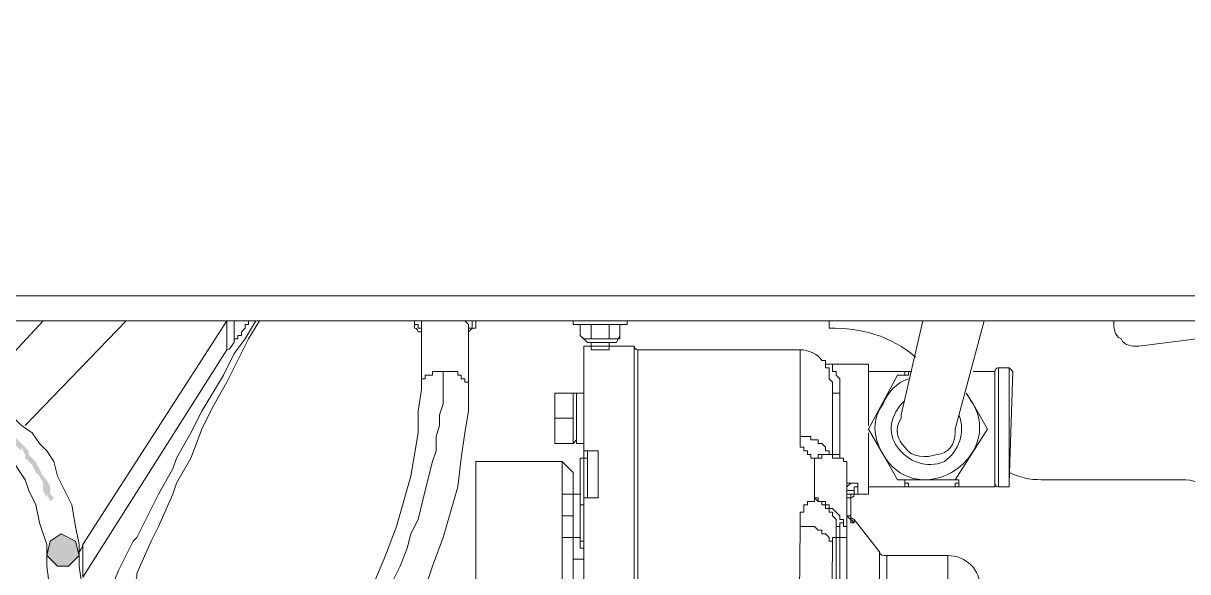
# Model space of a CAD drawing. Header units: millimetres. Extents: x 25083 to 52777, y 24772 to 45779.
# Drawn here: x 49109.6 to 49229.5, y 36281.8 to 36338.2 of the extents above; entities that cross this region are included whole.
import ezdxf

# ---------------------------------------------------------------- set-up
doc = ezdxf.new("R2010")
doc.units = ezdxf.units.MM
doc.layers.add('小车', color=7, linetype='Continuous')
doc.styles.get("Standard").update_dxf_attribs({"font": ''})
doc.styles.get('Standard').set_extended_font_data('SimSun')
doc.dimstyles.new('15', dxfattribs={"dimtxt": 15, "dimasz": 10, "dimexe": 2, "dimexo": 1, "dimgap": 1, "dimtad": 1, "dimdsep": 46, "dimtxsty": 'Standard', "dimcen": 2.5, "dimadec": 0, "dimazin": 0, "dimtfac": 1, "dimtmove": 2, "dimatfit": 3, "dimfxl": 1, "dimtolj": 1, "dimarcsym": 0})

# ---------------------------------------------------------------- blocks, each defined once
blk = doc.blocks.new('zw$D2F4')
h = blk.add_hatch(color=7)
edge = h.paths.add_edge_path(flags=0)
edge.add_spline(control_points=[(215.76, 415.55), (215.76, 415.55), (216.87, 415.55), (216.87, 415.55), (216.87, 415.55), (217.25, 415.18), (217.25, 415.18), (217.25, 415.18), (217.62, 415.18), (217.62, 415.18), (217.62, 415.18), (217.99, 414.81), (217.99, 414.81), (217.99, 414.81), (218.36, 414.81), (218.36, 414.81), (218.36, 414.81), (219.47, 413.69), (219.47, 413.69), (219.47, 413.69), (219.47, 414.07), (219.47, 414.07), (219.47, 414.07), (219.84, 413.32), (219.84, 413.32), (219.84, 413.32), (219.84, 412.95), (219.84, 412.95), (219.84, 412.95), (219.84, 412.95), (219.84, 412.95), (219.84, 412.95), (220.59, 412.21), (220.59, 412.21), (220.59, 412.21), (220.96, 411.47), (220.96, 411.47), (220.96, 411.47), (221.33, 411.09), (221.33, 411.09), (221.33, 411.09), (221.7, 410.35), (221.7, 410.35), (221.7, 410.35), (221.7, 409.61), (221.7, 409.61), (221.7, 409.61), (222.07, 408.87), (222.07, 408.87), (222.07, 408.87), (222.07, 409.24), (222.07, 409.24), (222.07, 409.24), (222.44, 408.49), (222.44, 408.49), (222.44, 408.49), (222.82, 408.87), (222.82, 408.87), (222.82, 408.87), (222.44, 409.24), (222.44, 409.24), (222.44, 409.24), (222.44, 409.98), (222.44, 409.98), (222.44, 409.98), (222.07, 410.72), (222.07, 410.72), (222.07, 410.72), (221.7, 411.09), (221.7, 411.09), (221.7, 411.09), (220.96, 412.58), (220.96, 412.58), (220.96, 412.58), (220.22, 413.32), (220.22, 413.32), (220.22, 413.32), (220.22, 413.69), (220.22, 413.69), (220.22, 413.69), (218.36, 415.55), (218.36, 415.55), (218.36, 415.55), (217.99, 415.55), (217.99, 415.55), (217.99, 415.55), (217.62, 415.92), (217.62, 415.92), (217.62, 415.92), (216.5, 415.92), (216.5, 415.92), (216.5, 415.92), (216.13, 416.29), (216.13, 416.29), (216.13, 416.29), (215.76, 416.29), (215.76, 416.29), (215.76, 416.29), (215.76, 415.55), (215.76, 415.55), (215.76, 415.55), (215.76, 415.55), (215.76, 415.55)], knot_values=[0, 0, 0, 0, 1, 1, 1, 2, 2, 2, 3, 3, 3, 4, 4, 4, 5, 5, 5, 6, 6, 6, 7, 7, 7, 8, 8, 8, 9, 9, 9, 10, 10, 10, 11, 11, 11, 12, 12, 12, 13, 13, 13, 14, 14, 14, 15, 15, 15, 16, 16, 16, 17, 17, 17, 18, 18, 18, 19, 19, 19, 20, 20, 20, 21, 21, 21, 22, 22, 22, 23, 23, 23, 24, 24, 24, 25, 25, 25, 26, 26, 26, 27, 27, 27, 28, 28, 28, 29, 29, 29, 30, 30, 30, 31, 31, 31, 32, 32, 32, 33, 33, 33, 34, 34, 34, 34], degree=3, periodic=0)
edge = h.paths.add_edge_path(flags=0)
edge.add_spline(control_points=[(223.93, 398.1), (223.93, 398.1), (223.93, 387.7), (223.93, 387.7), (223.93, 387.7), (223.56, 387.33), (223.56, 387.33), (223.56, 387.33), (223.56, 379.53), (223.56, 379.53), (223.56, 379.53), (223.93, 379.53), (223.93, 379.53), (223.93, 379.53), (223.93, 383.61), (223.93, 383.61), (223.93, 383.61), (224.3, 385.1), (224.3, 385.1), (224.3, 385.1), (224.3, 398.1), (224.3, 398.1), (224.3, 398.1), (223.93, 398.1), (223.93, 398.1), (223.93, 398.1), (223.93, 398.1), (223.93, 398.1)], knot_values=[0, 0, 0, 0, 1, 1, 1, 2, 2, 2, 3, 3, 3, 4, 4, 4, 5, 5, 5, 6, 6, 6, 7, 7, 7, 8, 8, 8, 9, 9, 9, 9], degree=3, periodic=0)
h = blk.add_hatch(color=7)
h.dxf.hatch_style = 2
h.paths.add_polyline_path([(223.56, 405.15), (222.44, 404.41), (222.07, 402.92), (223.19, 401.81), (224.3, 401.81), (225.41, 402.92), (225.04, 404.41)])
at = {"color": 7, "lineweight": 5}
for points in [[(860.07, 429.66), (196.08, 429.66)], [(196.08, 427.06), (860.07, 427.06)], [(221.7, 427.06), (216.5, 421.49)], [(230.24, 427.06), (219.84, 416.29)], [(240.64, 427.06), (225.79, 404.04)], [(243.98, 427.06), (242.87, 425.21), (240.64, 420.75), (239.16, 418.15), (238.04, 415.92), (236.93, 412.95), (235.44, 410.35), (235.07, 409.24), (233.58, 405.9), (232.84, 404.41), (231.36, 401.07), (231.36, 400.7), (228.39, 394.01)], [(240.64, 424.09), (240.64, 427.06)], [(241.38, 424.83), (241.38, 427.06)], [(259.95, 426.32), (259.95, 427.06)], [(259.95, 427.06), (259.95, 426.69), (260.32, 426.69), (260.32, 426.32), (260.69, 426.32)], [(260.69, 426.32), (260.69, 427.06)], [(265.15, 427.06), (265.52, 426.69), (265.52, 426.32)], [(265.52, 426.32), (265.89, 426.32), (265.89, 427.06)], [(266.26, 427.06), (266.26, 426.32)], [(276.29, 427.06), (276.29, 426.69)], [(281.86, 427.06), (281.86, 426.69)], [(302.66, 426.32), (302.66, 427.06)], [(310.08, 417.41), (312.31, 427.06)], [(315.66, 415.92), (318.63, 427.06)], [(260.69, 425.95), (260.32, 425.95)], [(260.69, 420.01), (260.69, 426.32)], [(265.52, 420.01), (265.52, 426.32)], [(281.86, 426.69), (276.29, 426.69)], [(277.78, 426.69), (277.03, 426.69)], [(277.03, 426.69), (277.03, 425.58)], [(278.15, 426.69), (277.03, 426.69)], [(278.15, 426.69), (278.15, 425.58)], [(279.26, 426.69), (278.15, 426.69)], [(280, 426.69), (279.26, 426.69)], [(280, 426.69), (280, 425.58)], [(281.12, 426.69), (280, 426.69)], [(280.75, 426.69), (281.12, 426.69)], [(281.12, 426.69), (281.12, 425.58)], [(277.03, 425.58), (277.78, 424.83)], [(278.15, 425.58), (278.15, 425.21), (277.41, 425.21), (277.03, 425.58)], [(280.75, 424.83), (277.78, 424.83)], [(279.26, 425.21), (278.15, 425.21), (278.15, 425.58)], [(278.15, 424.46), (278.15, 424.83)], [(280, 425.58), (280, 425.21), (279.26, 425.21)], [(281.12, 425.58), (281.12, 425.21), (280.38, 425.21), (280, 425.21), (280, 425.58)], [(280, 424.46), (280, 424.83)], [(281.12, 425.58), (280.75, 424.83)], [(334.59, 424.46), (340.54, 425.21)], [(277.41, 424.46), (278.15, 424.46)], [(277.41, 380.64), (277.41, 424.46)], [(278.15, 424.09), (278.15, 424.46)], [(279.26, 424.46), (278.15, 424.46)], [(278.15, 424.09), (279.26, 424.09)], [(279.26, 424.09), (278.15, 424.09)], [(279.26, 424.46), (280, 424.46)], [(280, 424.09), (279.26, 424.09)], [(279.26, 424.09), (280, 424.09)], [(280, 424.46), (282.6, 424.46)], [(280, 424.09), (280, 424.46)], [(282.6, 382.5), (282.6, 424.46)], [(282.98, 424.09), (299.69, 424.09)], [(282.98, 382.87), (282.98, 424.09)], [(299.69, 424.09), (299.69, 415.18)], [(302.66, 422.61), (302.29, 422.61), (302.29, 422.98), (301.91, 422.98)], [(301.91, 422.98), (302.29, 422.98), (302.29, 422.24), (302.66, 422.24), (302.66, 421.12), (303.03, 420.75), (303.03, 420.01)], [(306.74, 422.61), (302.66, 422.61)], [(302.66, 422.61), (303.03, 422.61), (303.03, 421.86), (303.4, 421.86), (303.4, 421.49), (303.77, 421.12), (303.77, 419.64)], [(306.74, 422.61), (306.74, 416.29)], [(321.23, 422.24), (320.11, 422.24)], [(320.11, 409.98), (320.11, 422.24)], [(321.23, 422.24), (321.23, 409.98)], [(257.72, 400.32), (258.47, 401.81), (259.21, 403.67), (259.58, 405.15), (260.32, 406.64), (261.07, 409.61), (261.81, 412.58), (262.18, 413.69), (262.18, 415.18), (262.55, 416.29), (262.55, 417.41), (262.92, 418.52), (262.92, 421.86)], [(262.92, 421.86), (261.81, 421.86), (261.81, 421.49), (261.07, 421.49), (261.07, 421.12), (260.69, 421.12), (260.69, 420.01)], [(265.52, 420.01), (265.52, 420.75), (265.15, 420.75), (265.15, 421.12), (264.78, 421.12), (264.78, 421.49), (264.41, 421.49), (264.41, 421.86), (262.92, 421.86)], [(311.2, 421.86), (306.74, 421.86)], [(309.71, 421.49), (306.74, 415.92)], [(310.83, 421.49), (309.71, 421.49)], [(310.46, 421.86), (310.46, 421.49)], [(310.83, 421.86), (310.83, 421.49), (310.46, 421.49)], [(311.2, 421.86), (310.83, 421.86)], [(319.74, 421.86), (317.51, 421.86)], [(319.74, 409.98), (319.74, 421.86)], [(321.6, 421.86), (321.23, 410.35)], [(260.69, 420.01), (260.32, 417.78), (260.32, 415.55), (259.58, 411.09), (258.09, 405.9), (256.98, 402.92), (255.87, 400.32), (254.75, 397.35), (253.64, 394.75), (252.52, 392.53), (251.78, 390.3), (250.67, 388.44), (249.92, 386.58), (249.55, 385.1), (248.81, 383.61), (248.44, 382.13), (248.07, 381.01), (248.07, 378.79)], [(252.9, 378.79), (252.9, 379.16), (253.27, 379.9), (253.27, 381.01), (253.64, 382.13), (254.01, 382.87), (254.75, 385.1), (256.98, 389.56), (259.95, 396.98), (261.07, 399.58), (261.81, 401.81), (262.92, 404.78), (264.41, 409.98), (264.78, 412.95), (265.15, 415.55), (265.52, 417.78), (265.52, 420.01)], [(303.03, 420.01), (303.03, 413.32)], [(303.03, 420.01), (303.03, 419.64), (303.4, 419.64), (303.77, 419.64)], [(276.29, 419.64), (274.43, 419.64)], [(274.43, 414.44), (274.43, 419.64)], [(274.43, 418.52), (274.43, 419.64)], [(276.29, 419.64), (276.66, 419.64)], [(276.29, 419.64), (276.29, 418.52)], [(276.66, 419.64), (277.41, 419.64)], [(276.66, 414.44), (276.66, 419.64)], [(303.77, 412.95), (303.77, 419.64)], [(317.51, 418.52), (316.77, 419.64)], [(274.43, 417.04), (274.43, 418.52)], [(276.29, 418.15), (276.29, 415.92)], [(319, 415.92), (317.51, 418.52)], [(225.41, 379.53), (225.41, 385.84), (225.79, 388.44), (225.79, 399.21), (225.41, 401.81), (225.41, 404.04), (225.04, 405.9), (224.67, 408.12), (223.19, 411.09), (222.82, 412.58), (222.07, 413.69), (221.33, 414.44), (220.59, 415.55), (219.47, 416.29), (218.73, 417.04), (217.62, 417.41), (217.25, 417.41)], [(274.43, 417.04), (276.29, 417.04)], [(274.43, 415.92), (274.43, 417.04)], [(274.43, 414.44), (274.43, 415.92)], [(276.29, 415.55), (276.29, 414.44)], [(301.17, 412.95), (300.8, 412.95), (300.8, 413.32), (300.43, 413.32), (300.43, 413.69), (300.06, 413.69), (300.06, 414.07), (299.69, 414.07), (299.69, 414.44), (299.69, 415.18)], [(302.66, 413.32), (302.66, 413.69), (302.29, 413.69), (302.29, 414.07), (301.91, 414.44), (301.54, 414.44), (301.54, 414.81), (301.17, 414.81), (300.8, 414.81), (300.8, 415.18), (299.69, 415.18)], [(306.74, 415.92), (308.23, 413.32)], [(306.74, 415.55), (306.74, 409.24)], [(315.66, 410.72), (319, 415.92)], [(216.87, 414.07), (217.62, 413.32), (218.36, 412.95), (219.84, 410.72), (220.22, 409.61), (220.96, 408.12), (221.33, 406.27), (222.07, 404.04), (222.07, 401.81), (222.44, 399.21), (222.44, 387.33), (222.07, 384.36), (222.07, 379.53)], [(276.29, 414.44), (274.43, 414.44)], [(276.29, 414.44), (276.66, 414.81)], [(276.66, 414.44), (277.41, 414.44)], [(277.03, 412.58), (277.03, 412.95), (277.41, 412.95)], [(277.41, 413.69), (278.89, 413.69)], [(277.41, 412.95), (277.78, 412.95), (277.78, 413.32)], [(278.89, 413.69), (277.78, 413.69)], [(277.78, 413.69), (277.78, 408.87)], [(278.89, 408.87), (278.89, 413.69)], [(304.14, 412.58), (304.14, 412.95), (303.03, 412.95), (303.03, 413.32), (302.29, 413.32), (301.91, 413.32), (301.91, 412.95), (301.17, 412.95)], [(301.17, 412.95), (301.54, 412.95), (301.54, 413.32), (303.03, 413.32)], [(301.17, 412.95), (301.17, 408.87)], [(303.03, 413.32), (302.66, 413.32), (302.66, 413.69)], [(303.77, 412.95), (303.77, 413.32), (303.03, 413.32)], [(304.14, 412.58), (304.14, 412.95), (303.77, 412.95)], [(303.77, 412.95), (304.14, 412.95), (304.14, 412.58)], [(308.23, 413.32), (309.71, 410.72)], [(266.26, 412.58), (275.18, 412.58)], [(266.26, 399.21), (266.26, 412.58)], [(276.29, 411.47), (275.18, 412.58)], [(275.18, 399.21), (275.18, 412.58)], [(276.29, 411.47), (276.29, 409.24)], [(277.03, 403.67), (277.03, 412.58)], [(304.51, 411.84), (304.51, 412.58), (304.14, 412.58)], [(304.51, 411.84), (304.51, 412.58), (304.14, 412.58)], [(304.51, 397.35), (304.51, 411.84)], [(305.63, 410.35), (304.51, 410.35)], [(304.51, 409.98), (304.89, 410.35), (305.63, 410.35)], [(305.26, 409.61), (305.26, 409.98), (305.63, 409.98), (305.63, 410.35)], [(305.63, 409.24), (305.63, 410.35)], [(309.71, 410.72), (315.66, 410.72)], [(310.46, 410.72), (310.46, 409.98)], [(310.83, 410.35), (310.46, 410.35), (310.46, 410.72)], [(310.83, 410.35), (310.83, 409.98)], [(316.03, 410.72), (315.66, 410.72)], [(315.66, 410.35), (316.03, 410.35), (316.03, 410.72)], [(315.66, 409.98), (315.66, 410.35)], [(316.03, 409.98), (316.03, 410.72)], [(339.42, 410.72), (324.94, 410.72)], [(276.29, 409.24), (275.18, 409.24)], [(276.29, 409.24), (275.18, 409.24)], [(277.03, 409.24), (276.29, 409.24)], [(277.03, 409.24), (276.29, 409.24)], [(276.29, 409.24), (276.29, 404.78)], [(305.26, 409.61), (304.51, 409.61)], [(304.51, 409.24), (304.89, 409.24)], [(305.26, 409.61), (305.26, 409.24), (304.89, 409.24)], [(304.89, 406.64), (304.89, 409.24)], [(306.74, 409.24), (305.63, 409.24)], [(319.74, 409.98), (306.74, 409.98)], [(310.83, 409.98), (315.66, 409.98)], [(321.23, 409.98), (320.11, 409.98)], [(277.41, 408.12), (277.03, 408.12), (277.03, 407.75)], [(278.89, 408.87), (277.41, 408.87)], [(278.89, 408.87), (277.78, 408.87)], [(301.17, 408.87), (301.17, 408.49), (300.43, 408.49), (300.43, 408.12), (300.06, 408.12), (300.06, 407.38), (299.69, 407.38), (299.69, 407.01), (299.69, 405.9)], [(303.4, 405.9), (303.4, 406.64), (303.03, 407.01), (303.03, 407.38), (302.66, 407.38), (302.66, 407.75), (302.29, 407.75), (302.29, 408.12), (301.91, 408.12), (301.91, 408.49), (301.54, 408.49), (301.17, 408.87)], [(301.17, 408.87), (301.54, 408.87), (301.54, 408.49), (302.29, 408.49), (302.29, 408.12), (302.66, 408.12), (302.66, 407.75), (303.03, 407.75), (303.77, 407.01), (303.77, 406.64), (304.14, 406.64), (304.14, 406.27)], [(304.89, 408.87), (304.51, 408.87)], [(276.29, 407.01), (275.18, 407.01)], [(304.51, 407.01), (304.51, 407.38)], [(305.26, 406.27), (304.51, 407.01)], [(305.26, 406.27), (304.89, 406.27), (304.89, 407.01), (304.51, 407.01)], [(304.89, 406.64), (304.89, 407.01), (304.51, 407.01)], [(304.89, 406.64), (305.26, 406.27)], [(307.86, 403.3), (305.26, 406.64)], [(305.26, 406.64), (305.26, 406.27)], [(299.69, 405.9), (299.32, 368.02)], [(299.69, 405.9), (301.17, 405.9), (301.54, 405.52), (301.91, 405.52), (301.91, 405.15), (302.29, 405.15), (302.66, 404.78), (302.66, 404.41), (303.03, 404.41), (303.03, 404.04)], [(304.14, 406.27), (303.77, 406.27), (303.77, 405.9), (303.4, 405.9)], [(303.4, 396.61), (303.4, 405.9)], [(303.77, 404.78), (303.77, 405.9), (303.4, 405.9)], [(304.14, 406.27), (304.14, 405.9), (304.51, 405.9), (304.51, 405.15)], [(276.29, 404.78), (275.18, 404.78)], [(277.03, 404.78), (276.29, 404.78)], [(276.29, 404.78), (276.29, 400.32)], [(277.41, 404.41), (277.03, 404.41)], [(303.4, 404.78), (303.03, 404.78), (303.03, 404.41), (303.03, 404.04)], [(303.4, 404.78), (303.77, 404.78)], [(304.51, 405.15), (304.51, 404.78), (303.77, 404.78)], [(303.77, 404.78), (304.51, 404.78), (304.51, 405.15)], [(303.77, 404.78), (303.77, 396.61)], [(225.79, 400.7), (225.79, 404.04)], [(277.03, 403.67), (277.41, 403.67)], [(303.03, 404.04), (302.66, 368.02)], [(307.86, 403.3), (307.86, 389.18)], [(277.41, 402.55), (276.29, 402.55)], [(314.91, 402.92), (308.6, 402.92)], [(308.6, 389.18), (308.6, 402.92)], [(314.91, 402.92), (314.91, 388.07)]]:
    blk.add_lwpolyline(points, dxfattribs=at)
at = {"color": 7, "lineweight": 0}
for points in [[(243.61, 427.06), (242.5, 425.21), (241.38, 423.72), (240.27, 421.49), (238.04, 417.78), (236.93, 415.55), (235.44, 412.95), (235.07, 411.84), (233.58, 409.24), (231.36, 404.78), (230.99, 404.41), (229.5, 401.44), (228.39, 398.84)], [(243.24, 427.06), (242.87, 427.06), (242.87, 426.69), (242.5, 426.69), (242.5, 426.32), (242.13, 425.95), (242.13, 425.58), (241.75, 425.58), (241.75, 425.21), (241.38, 425.21), (241.38, 424.83)], [(240.64, 424.09), (225.79, 400.7)]]:
    blk.add_lwpolyline(points, dxfattribs=at)
blk.add_lwpolyline([(223.56, 405.15), (222.44, 404.41), (222.07, 402.92), (223.19, 401.81), (224.3, 401.81), (225.41, 402.92), (225.04, 404.41)], close=True, dxfattribs=at)
at = {"color": 7, "lineweight": 5}
for points in [[(331.99, 427.06), (331.99, 426.32), (331.99, 425.58), (332.74, 425.21)], [(259.95, 426.32), (259.95, 426.32), (260.32, 426.32), (260.32, 425.95)], [(265.52, 425.95), (265.89, 426.32), (265.89, 426.32), (266.26, 426.32)], [(280, 426.69), (280, 426.69), (280, 426.69), (280, 426.69)], [(302.66, 426.32), (306, 426.32), (308.97, 425.58), (311.57, 423.35)], [(332.74, 425.21), (333.11, 424.46), (333.85, 424.46), (334.59, 424.46)], [(282.6, 424.46), (282.6, 424.09), (282.98, 424.09), (282.98, 424.09)], [(301.91, 422.98), (301.54, 423.72), (300.43, 424.09), (299.69, 424.09)], [(319.74, 421.86), (319.74, 422.24), (320.11, 422.24), (320.11, 422.24)], [(321.6, 421.86), (321.6, 421.86), (321.23, 422.24), (321.23, 422.24)], [(310.83, 421.12), (309.71, 420.75), (308.6, 419.64), (308.23, 418.52)], [(319.74, 421.86), (319.74, 421.86), (319.74, 421.86), (319.74, 421.86)], [(310.46, 418.89), (308.97, 417.41), (308.6, 415.55), (309.71, 414.07)], [(317.51, 418.52), (317.14, 418.89), (317.14, 419.26), (316.77, 419.64)], [(276.29, 418.15), (276.29, 418.15), (276.29, 418.52), (276.29, 418.52)], [(308.23, 418.52), (307.11, 417.04), (307.11, 415.18), (308.23, 413.32)], [(315.28, 411.47), (317.88, 412.95), (319, 415.92), (317.51, 418.52)], [(310.08, 417.04), (309.34, 415.92), (309.71, 414.81), (310.46, 414.07)], [(310.08, 417.41), (310.08, 417.04), (310.08, 417.04), (310.08, 417.04)], [(314.54, 412.58), (316.03, 413.69), (316.77, 415.55), (316.03, 417.41)], [(276.29, 415.55), (276.29, 415.55), (276.29, 415.92), (276.29, 415.92)], [(313.8, 413.32), (314.91, 413.32), (315.66, 414.44), (315.66, 415.55)], [(315.66, 415.55), (315.66, 415.55), (315.66, 415.55), (315.66, 415.92)], [(309.71, 414.07), (310.83, 412.58), (312.68, 411.84), (314.54, 412.58)], [(310.46, 414.07), (311.2, 412.95), (312.68, 412.95), (313.8, 413.32)], [(308.23, 413.32), (309.71, 410.72), (312.68, 409.98), (315.28, 411.47)], [(304.51, 411.84), (304.51, 411.84), (304.51, 411.84), (304.51, 411.84)], [(304.51, 411.84), (304.51, 411.84), (304.51, 411.84), (304.51, 411.84)], [(321.23, 411.47), (322.71, 410.72), (323.83, 410.72), (324.94, 410.72)], [(319.74, 410.35), (319.74, 410.35), (319.74, 410.35), (319.74, 410.35)], [(319.74, 410.35), (319.74, 409.98), (320.11, 409.98), (320.11, 409.98)], [(321.23, 409.98), (321.23, 409.98), (321.23, 410.35), (321.23, 410.35)], [(342.39, 408.87), (341.65, 409.98), (340.54, 410.72), (339.42, 410.72)], [(304.89, 408.87), (304.89, 408.87), (305.26, 408.87), (305.26, 409.24)], [(305.26, 409.24), (305.26, 409.24), (305.63, 409.24), (305.63, 409.24)], [(304.89, 407.01), (304.89, 406.64), (305.26, 406.64), (305.26, 406.64)], [(303.77, 404.78), (303.77, 404.78), (303.77, 404.78), (303.77, 404.78)], [(304.51, 405.15), (304.51, 405.15), (304.51, 405.15), (304.51, 405.15)], [(225.79, 404.04), (225.79, 403.67), (225.41, 403.3), (225.41, 403.3)], [(307.86, 403.3), (307.86, 402.92), (308.23, 402.92), (308.6, 402.92)], [(318.25, 399.58), (318.25, 401.44), (316.77, 402.92), (314.91, 402.92)]]:
    blk.add_open_spline(points, degree=3, dxfattribs=at)
at = {"color": 7, "lineweight": 0}
blk.add_open_spline([(240.64, 424.09), (241.01, 424.09), (241.01, 424.46), (241.38, 424.83)], degree=3, dxfattribs=at)
blk = doc.blocks.new('*D472')
at = {"layer": 'DEFPOINTS', "color": 0}
for p in [(36501.16, 116657.07), (36500.2, 116654.2), (36536.62, 116645.22)]:
    blk.add_point(p, dxfattribs=at)
at = {"layer": '小车', "color": 0, "linetype": 'Continuous', "lineweight": -2}
for p, q in [((36539.79, 116654.71), (36542.96, 116664.19)), ((36502.11, 116656.75), (36538.52, 116644.59)), ((36501.15, 116653.88), (36537.56, 116641.72)), ((36535.67, 116642.36), (36536.62, 116645.22)), ((36532.5, 116632.87), (36529.33, 116623.39))]:
    blk.add_line(p, q, dxfattribs=at)
at = {"layer": '小车', "color": 0}
for points in [[(36538.21, 116655.24), (36541.37, 116654.18), (36536.62, 116645.22)], [(36530.92, 116633.4), (36534.08, 116632.34), (36535.67, 116642.36)]]:
    blk.add_solid(points, dxfattribs=at)
at = {"layer": '小车', "color": 0, "insert": (36529.63, 116624.28), "char_height": 15, "attachment_point": 5, "rotation": 71.5322}
blk.add_mtext('\\A1;3.02', dxfattribs=at)
blk = doc.blocks.new('A$C1A4175F5')
at = {"layer": '小车'}
dim = blk.add_linear_dim(base=(568.944, 455.969), p1=(532.523, 464.947), p2=(533.48, 467.813), angle=71.53216, dimstyle='15', override={"dimfxl": 0.18}, dxfattribs=at)
dim.commit()
dim.dimension.update_dxf_attribs({"geometry": '*D472', "text_midpoint": (561.948, 435.023), "dimtype": 129, "insert": (-35967.681, -116189.253)})

msp = doc.modelspace()

# ---------------------------------------------------------------- block references
msp.add_blockref('zw$D2F4', (48889.923, 35880.503))
at = {"layer": '小车', "ltscale": 10, "xscale": -1, "rotation": 270}
msp.add_blockref('A$C1A4175F5', (48914.945, 35776.933), dxfattribs=at)

doc.saveas('drawing.dxf')
